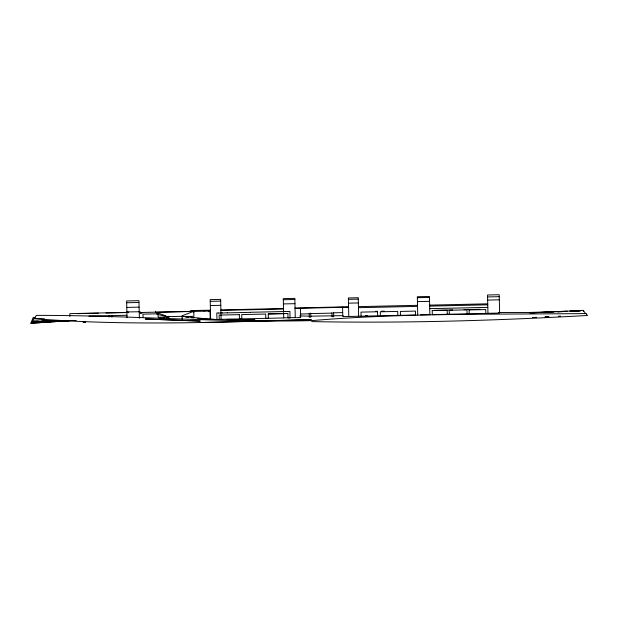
<?xml version="1.0" encoding="UTF-8"?>
<svg xmlns="http://www.w3.org/2000/svg" width="618" height="618" viewBox="0 0 618 618"><rect width="100%" height="100%" fill="white"/><g stroke="black" fill="none" stroke-linecap="round" stroke-linejoin="round"><path stroke-width="0.93" d="M553.705 311.943L529.835 312.932L583.315 310.367L583.4 311.302M182.094 316.779L182.14 316.339L210.251 319.259M158.262 313.774L158.084 314.547L168.66 317.026L168.838 316.254L168.699 318.849M586.289 314.763L587.1 315.489C495.389 320.665 403.577 323.345 311.719 321.599M182.078 315.775L193.488 311.441L210.012 311.086L210.205 319.63M159.127 318.579L161.035 318.27M162.943 317.961L164.851 317.66M166.752 317.351L168.66 317.042L158.138 317.258L158.046 313.002L166.003 315.968M72.206 320.448L30.9 323.268L33.171 317.451L35.087 317.521M73.936 320.41L30.9 323.268L36.377 315.389C128.266 315.172 220.008 322.843 311.928 320.603C403.268 312.87 494.941 314.577 586.474 313.55L587.1 315.489M35.697 322.557L40.479 322.272M45.207 321.993L50.993 321.654M53.859 321.484L61.514 321.036M63.422 320.92L72.028 320.41M69.51 320.441L31.448 322.65L72.453 320.41M545.146 316.887L548.027 316.733M546.528 312.384L551.302 312.136M557.977 311.789L566.559 311.348M570.375 311.155L579.916 310.661M545.107 316.918L548.938 316.717M558.517 316.215L560.433 316.115M557.521 311.789L567.069 311.395M572.801 311.155L580.433 310.846L569.835 311.163M566.945 311.256L529.433 312.461L498.672 312.476M38.138 321.059L32.414 321.229L76.207 320.441M41.954 320.943L59.112 320.425M365.369 315.528L367.285 315.481M44.558 318.911L34.036 318.594C126.311 326.119 218.903 322.194 311.294 319.614L255.79 321.051M199.552 322.542L255.358 321.19M126.675 302.758L138.965 302.488M210.236 301.345L220.696 301.113M283.314 299.73L294.863 299.475M417.343 297.706L429.464 297.436M348.413 299.344L358.27 299.12M487.587 296.934L499.267 296.671M126.783 307.409L139.073 307.138M210.329 305.555L220.788 305.323M283.407 303.925L294.956 303.67M348.498 303.168L358.355 302.951M417.428 301.638L429.549 301.368M487.656 300.078L499.336 299.815M295.049 307.973L348.575 306.783M358.432 306.636L417.505 305.323M429.634 305.13L487.733 303.832M126.883 311.951L139.243 311.75M210.437 310.205L191.155 310.553L191.171 311.341L190.831 310.522M220.889 309.912L283.515 308.521M343.554 307.231L295.056 308.475M139.174 311.804L140.162 311.781L140.178 312.546M343.492 307.378L348.591 307.262M126.976 312.368L69.834 313.643L69.896 316.54M77.443 313.643L98.362 313.179M105.972 313.009L125.941 312.569M220.904 310.414L283.523 309.015M140.147 312.507L193.789 311.317L193.897 316.339L182.387 316.594M193.789 311.441L157.096 312.26L157.15 314.5M358.455 307.694L417.536 306.381M429.657 306.119L487.756 304.821M140.17 313.388L142.086 313.341M157.134 313.828L142.99 314.145L143.067 317.652M218.224 312.994L216.81 313.025L216.957 319.514L219.228 319.467L219.135 315.087L239.321 314.655M222.441 312.901L218.231 313.071M227.269 312.793L222.449 312.978M250.483 312.275L289.888 311.402L290.035 317.891L287.996 317.938L287.895 313.496L268.266 313.936L268.359 318.37L265.779 318.417L265.678 314.052L241.7 314.585L241.792 318.965L239.421 319.012L239.321 314.639M227.269 312.863L250.483 312.353M88.915 316.115L126.953 315.265M429.711 308.66L487.818 307.362M375.698 311.364L377.606 311.325M381.414 311.24L384.272 311.171M268.266 313.952L287.895 313.511M434.516 310.321L452.615 309.919M464.041 309.664L480.232 309.301M377.559 311.758L360.989 312.121L361.082 316.269M333.596 312.801L342.689 312.6M432.221 310.599L447.2 310.267L447.293 314.353M168.652 316.617L182.078 316.316L182.148 319.436M469.147 309.935L485.717 309.564L485.802 313.496M310.761 313.596L332.005 313.125M300.611 314.006L309.232 313.813M85.601 321.669L83.021 321.661M332.075 316.2L333.674 316.161M283.716 317.837L295.265 317.582M420.518 314.809L429.842 314.601M487.95 313.311L499.63 313.048L499.22 294.732L487.54 294.987L487.95 313.38L432.708 314.608M217.297 319.421L210.638 319.568L210.197 299.606L220.657 299.375L220.981 314.052M219.197 319.375L283.724 317.946L283.6 312.662M296.431 317.66L300.688 317.567L300.479 308.197M415.814 314.987L342.781 316.609L342.573 307.262M310.985 316.169L331.889 315.821M333.782 315.79L343.284 315.636M227.115 319.622L254.879 319.745L227.277 319.359M199.676 318.981L213.952 319.174M299.599 315.914L309.085 316.161M200.286 321.051L145.238 318.988L200.062 321.121M185.732 317.088L188.467 317.366M191.201 317.652L193.936 317.938M197.76 318.332L206.373 319.228M193.789 311.487L193.813 312.252M583.315 310.367L585.13 312.986M168.59 316.648L168.66 317.073M469.139 309.919L469.232 313.867M467.077 313.913L466.984 309.85L449.224 310.259L449.309 314.307M432.221 310.584L432.314 314.686M429.85 314.678L429.44 296.47L417.32 296.74L417.722 314.948M415.582 315.056L415.489 311.093L400.379 311.441L400.464 315.389M397.807 315.45L397.714 311.402L380.309 311.796L380.402 315.837M377.559 311.742L377.652 315.898M358.649 316.261L358.239 297.729L348.382 297.946L348.791 316.478M333.589 312.26L333.681 316.663L332.09 316.702L331.997 312.584M310.746 313.056L310.839 317.173L309.309 317.204L309.216 313.272M295.265 317.683L294.832 298.378L283.291 298.641L283.585 311.758M221.005 314.933L221.105 319.336M209.023 311.109L209.038 311.874M204.125 310.267L204.141 311.124M192.09 310.537L192.105 311.302M191.974 310.537L191.989 311.302M139.39 318.34L138.926 300.688L126.636 300.958L127.007 317.637M128.165 311.92L128.181 312.716M111.835 315.319L111.873 317.158M108.946 315.389L108.984 317.158M155.682 311.341L155.427 312.16L155.682 311.341M536.501 317.358L532.662 317.567L536.494 317.366M85.616 322.117L83.036 322.171L85.616 322.163"/></g></svg>
